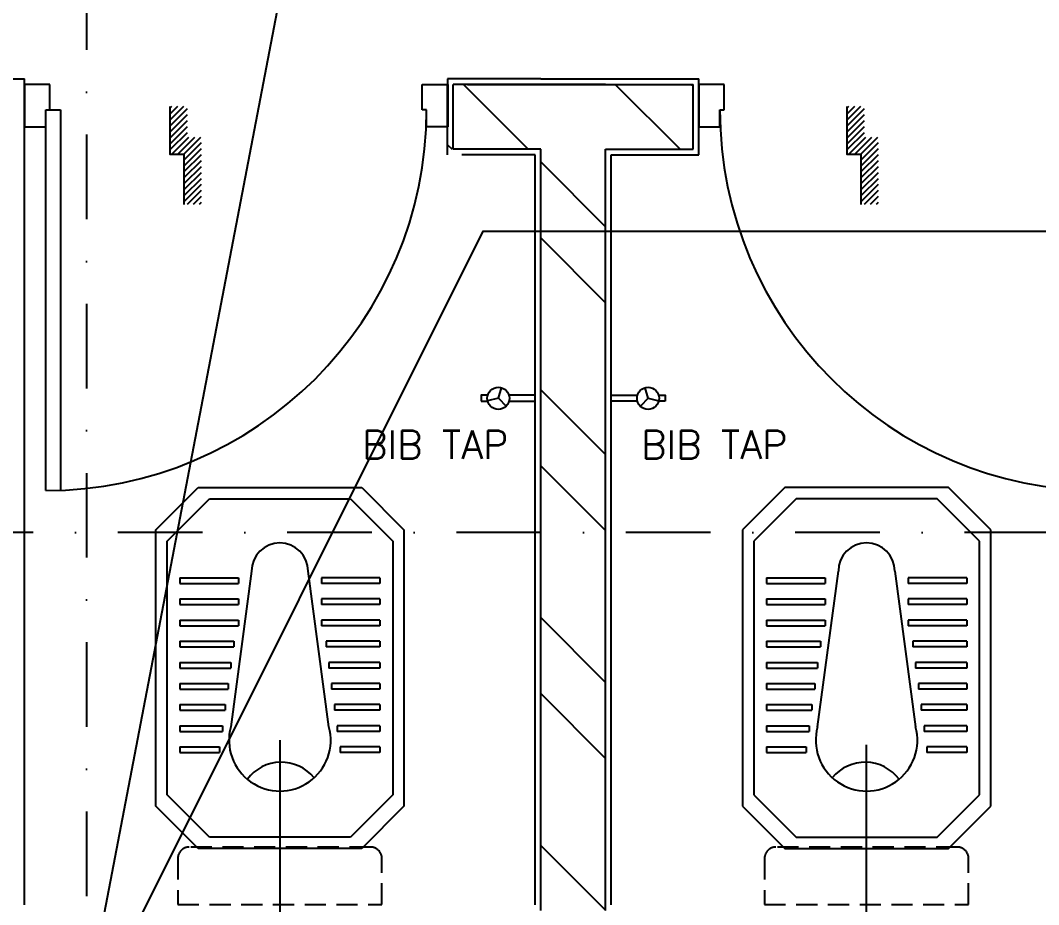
# Model space of a CAD drawing. Extents: x -437689 to -407696, y -55787 to -37037.
# Drawn here: x -434686 to -433783, y -49353 to -48569 of the extents above; entities that cross this region are included whole.
import ezdxf
from ezdxf.enums import TextEntityAlignment as Align

# ---------------------------------------------------------------- set-up
doc = ezdxf.new("R2010")
doc.units = 0
doc.header["$LTSCALE"] = 150
doc.header["$MEASUREMENT"] = 0
doc.linetypes.add('DASHDOT', pattern=[1, 0.5, -0.25, 0, -0.25])
doc.linetypes.add('HIDDEN2', pattern=[0.1875, 0.125, -0.0625])
doc.layers.get('0').update_dxf_attribs({"linetype": 'CONTINUOUS'})
for name, color, linetype in [('5MM', 6, 'CONTINUOUS'), ('DIM', 6, 'CONTINUOUS'), ('DOOR', 31, 'CONTINUOUS'), ('DR', 6, 'CONTINUOUS'), ('DROP', 64, 'CONTINUOUS'), ('GRID', 252, 'DASHDOT'), ('TOILET', 9, 'CONTINUOUS'), ('WALL', 7, 'CONTINUOUS')]:
    doc.layers.add(name, color=color, linetype=linetype)
doc.styles.add('ROMANS', font='romans.shx', dxfattribs={"height": 200})

# ---------------------------------------------------------------- blocks, each defined once
blk = doc.blocks.new('*X0')
at = {"color": 0}
for p, q in [((12813.4, 9935), (12788.4, 9960)), ((12820.5, 9936.7), (12795.5, 9961.7)), ((12829.3, 9936.7), (12804.3, 9961.7)), ((12838.2, 9936.7), (12813.2, 9961.7)), ((12847, 9936.7), (12822, 9961.7)), ((12855.8, 9936.7), (12830.8, 9961.7)), ((12859.3, 9942.1), (12839.7, 9961.7)), ((12859.3, 9951), (12848.5, 9961.7)), ((12859.3, 9959.8), (12857.4, 9961.7)), ((12813.4, 9926.1), (12788.4, 9951.1)), ((12734.9, 9916.2), (12714.5, 9936.6)), ((12726.1, 9916.2), (12714.5, 9927.8)), ((12743.8, 9916.2), (12718.8, 9941.2)), ((12752.6, 9916.2), (12727.6, 9941.2)), ((12761.4, 9916.2), (12736.4, 9941.2)), ((12770.3, 9916.2), (12745.3, 9941.2)), ((12779.1, 9916.2), (12754.1, 9941.2)), ((12788, 9916.2), (12763, 9941.2)), ((12796.8, 9916.2), (12771.8, 9941.2)), ((12805.6, 9916.2), (12780.6, 9941.2)), ((12813.4, 9917.3), (12788.4, 9942.3)), ((12717.3, 9916.2), (12714.5, 9918.9))]:
    blk.add_line(p, q, dxfattribs=at)

msp = doc.modelspace()

# ---------------------------------------------------------------- linework, layer by layer
for p, q in [((-434261.88, -48903.85), (-434259.19, -48894.44)), ((-434129.14, -48903.85), (-434131.83, -48894.44)), ((-434261.88, -48903.85), (-434271.38, -48906.22)), ((-434261.88, -48903.85), (-434255.08, -48910.88)), ((-434129.14, -48903.85), (-434135.94, -48910.88)), ((-434129.14, -48903.85), (-434119.65, -48906.22))]:
    msp.add_line(p, q)
at = {"color": 9, "linetype": 'HIDDEN2'}
for p, q in [((-434375.16, -49301.77), (-434535.87, -49301.77)), ((-433855.16, -49301.77), (-434015.87, -49301.77)), ((-434545.99, -49311.89), (-434545.99, -49352.61)), ((-434365.03, -49352.61), (-434365.03, -49311.89)), ((-434025.99, -49311.89), (-434025.99, -49352.61)), ((-433845.03, -49352.61), (-433845.03, -49311.89)), ((-434545.99, -49352.61), (-434365.03, -49352.61)), ((-434025.99, -49352.61), (-433845.03, -49352.61))]:
    msp.add_line(p, q, dxfattribs=at)
for points in [[(-434271.3, -48901.18), (-434277.01, -48901.18), (-434277.01, -48906.52)], [(-434252.47, -48906.52), (-434229.26, -48906.52), (-434229.26, -48901.18), (-434252.47, -48901.18)], [(-434138.56, -48906.52), (-434161.76, -48906.52), (-434161.76, -48901.18), (-434138.56, -48901.18)], [(-434119.73, -48901.18), (-434114.02, -48901.18), (-434114.02, -48906.52)], [(-434277.01, -48906.52), (-434271.3, -48906.52)], [(-434114.02, -48906.52), (-434119.73, -48906.52)]]:
    msp.add_lwpolyline(points)
for centre in [(-434261.88, -48903.85), (-434129.14, -48903.85)]:
    msp.add_circle(centre, 9.79)
for centre, start, end in [((-434535.87, -49311.89), 90, 180), ((-434375.16, -49311.89), 0, 90), ((-434015.87, -49311.89), 90, 180), ((-433855.16, -49311.89), 0, 90)]:
    msp.add_arc(centre, 10.12, start, end, dxfattribs=at)
at = {"layer": '5MM'}
for points in [[(-434540.31, -48731.92), (-434540.31, -48687.61), (-434552.62, -48687.61), (-434552.62, -48645.09)], [(-433940.31, -48731.92), (-433940.31, -48687.61), (-433952.62, -48687.61), (-433952.62, -48645.09)]]:
    msp.add_lwpolyline(points, dxfattribs=at)
at = {"layer": 'DOOR', "color": 8}
for p, q in [((-434681.76, -48625.59), (-434681.76, -48663.09)), ((-434659.26, -48625.59), (-434681.76, -48625.59)), ((-434659.26, -48648.09), (-434659.26, -48625.59)), ((-434329.26, -48648.09), (-434329.26, -48625.59)), ((-434329.26, -48625.59), (-434306.76, -48625.59)), ((-434306.76, -48625.55), (-434306.76, -48620.55)), ((-434306.76, -48625.59), (-434306.76, -48663.09)), ((-434084.26, -48625.55), (-434084.26, -48663.05)), ((-434061.76, -48625.55), (-434084.26, -48625.55)), ((-434061.76, -48648.05), (-434061.76, -48625.55)), ((-434663.01, -48985.59), (-434663.01, -48648.09)), ((-434663.01, -48648.09), (-434649.89, -48648.09)), ((-434663.01, -48648.09), (-434659.26, -48648.09)), ((-434663.01, -48663.09), (-434663.01, -48648.09)), ((-434649.89, -48648.09), (-434649.89, -48985.34)), ((-434325.51, -48648.09), (-434329.26, -48648.09)), ((-434325.51, -48663.09), (-434325.51, -48648.09)), ((-434065.51, -48648.05), (-434061.76, -48648.05)), ((-434065.51, -48663.05), (-434065.51, -48648.05)), ((-434681.76, -48663.09), (-434663.01, -48663.09)), ((-434306.76, -48663.09), (-434325.51, -48663.09)), ((-434084.26, -48663.05), (-434065.51, -48663.05))]:
    msp.add_line(p, q, dxfattribs=at)
for centre, start, end in [((-434663.01, -48648.09), 270, 360), ((-433728.01, -48648.05), 180, 270)]:
    msp.add_arc(centre, 337.5, start, end, dxfattribs=at)
at = {"layer": 'DR', "linetype": 'CONTINUOUS', "ltscale": 900}
for p, q in [((-434266.86, -47560.5), (-434633.54, -49476.61)), ((-434455.51, -49207.02), (-434455.51, -49462.09)), ((-433935.51, -49460.99), (-433935.51, -49211.12))]:
    msp.add_line(p, q, dxfattribs=at)
msp.add_lwpolyline([(-434601.22, -49408.37), (-434275.22, -48755.53), (-433446.32, -48755.53)], dxfattribs=at)
at = {"layer": 'GRID'}
for p, q in [((-434626.76, -46868.7), (-434626.76, -52414.38)), ((-432722.96, -49022.83), (-436475.27, -49022.83))]:
    msp.add_line(p, q, dxfattribs=at)
at = {"layer": 'TOILET'}
for p, q in [((-434565.51, -49020.55), (-434528.01, -48983.05)), ((-434528.01, -48983.05), (-434383.01, -48983.05)), ((-434383.01, -48983.05), (-434345.51, -49020.55)), ((-434008.01, -48983.05), (-434045.51, -49020.55)), ((-433863.01, -48983.05), (-434008.01, -48983.05)), ((-433825.51, -49020.55), (-433863.01, -48983.05)), ((-434555.51, -49030.55), (-434518.01, -48993.05)), ((-434518.01, -48993.05), (-434393.01, -48993.05)), ((-434393.01, -48993.05), (-434355.51, -49030.55)), ((-433998.01, -48993.05), (-434035.51, -49030.55)), ((-433873.01, -48993.05), (-433998.01, -48993.05)), ((-433835.51, -49030.55), (-433873.01, -48993.05)), ((-434565.51, -49265.55), (-434565.51, -49020.55)), ((-434345.51, -49020.55), (-434345.51, -49265.55)), ((-434045.51, -49020.55), (-434045.51, -49265.55)), ((-433825.51, -49265.55), (-433825.51, -49020.55)), ((-434555.51, -49255.55), (-434555.51, -49030.55)), ((-434355.51, -49030.55), (-434355.51, -49255.55)), ((-434035.51, -49030.55), (-434035.51, -49255.55)), ((-433835.51, -49255.55), (-433835.51, -49030.55)), ((-434480.51, -49057.02), (-434498.99, -49195.17)), ((-434412.03, -49195.17), (-434430.51, -49057.02)), ((-433978.99, -49195.17), (-433960.51, -49057.02)), ((-433910.51, -49057.02), (-433892.03, -49195.17)), ((-434544.24, -49062.99), (-434492.27, -49062.99)), ((-434544.24, -49062.99), (-434544.24, -49067.99)), ((-434544.24, -49067.99), (-434492.27, -49067.99)), ((-434492.27, -49062.99), (-434492.27, -49067.99)), ((-434366.78, -49062.99), (-434418.75, -49062.99)), ((-434418.75, -49062.99), (-434418.75, -49067.99)), ((-434366.78, -49067.99), (-434418.75, -49067.99)), ((-434366.78, -49062.99), (-434366.78, -49067.99)), ((-434024.24, -49062.99), (-433972.27, -49062.99)), ((-434024.24, -49062.99), (-434024.24, -49067.99)), ((-434024.24, -49067.99), (-433972.27, -49067.99)), ((-433972.27, -49062.99), (-433972.27, -49067.99)), ((-433846.78, -49062.99), (-433898.75, -49062.99)), ((-433898.75, -49062.99), (-433898.75, -49067.99)), ((-433846.78, -49067.99), (-433898.75, -49067.99)), ((-433846.78, -49062.99), (-433846.78, -49067.99)), ((-434544.24, -49081.74), (-434544.24, -49086.74)), ((-434544.24, -49081.74), (-434492.27, -49081.74)), ((-434544.24, -49086.74), (-434492.27, -49086.74)), ((-434492.27, -49081.74), (-434492.27, -49086.74)), ((-434366.78, -49081.74), (-434418.75, -49081.74)), ((-434418.75, -49081.74), (-434418.75, -49086.74)), ((-434366.78, -49086.74), (-434418.75, -49086.74)), ((-434366.78, -49081.74), (-434366.78, -49086.74)), ((-434024.24, -49081.74), (-433972.27, -49081.74)), ((-434024.24, -49081.74), (-434024.24, -49086.74)), ((-434024.24, -49086.74), (-433972.27, -49086.74)), ((-433972.27, -49081.74), (-433972.27, -49086.74)), ((-433898.75, -49081.74), (-433898.75, -49086.74)), ((-433846.78, -49081.74), (-433898.75, -49081.74)), ((-433846.78, -49086.74), (-433898.75, -49086.74)), ((-433846.78, -49081.74), (-433846.78, -49086.74)), ((-434544.24, -49100.49), (-434544.24, -49105.49)), ((-434544.24, -49100.49), (-434492.27, -49100.49)), ((-434544.24, -49100.49), (-434544.24, -49105.49)), ((-434544.24, -49100.49), (-434492.27, -49100.49)), ((-434492.27, -49100.49), (-434492.27, -49105.49)), ((-434492.27, -49100.49), (-434492.27, -49105.49)), ((-434366.78, -49100.49), (-434418.75, -49100.49)), ((-434366.78, -49100.49), (-434418.75, -49100.49)), ((-434418.75, -49100.49), (-434418.75, -49105.49)), ((-434418.75, -49100.49), (-434418.75, -49105.49)), ((-434366.78, -49100.49), (-434366.78, -49105.49)), ((-434366.78, -49100.49), (-434366.78, -49105.49)), ((-434024.24, -49100.49), (-433972.27, -49100.49)), ((-434024.24, -49100.49), (-433972.27, -49100.49)), ((-434024.24, -49100.49), (-434024.24, -49105.49)), ((-434024.24, -49100.49), (-434024.24, -49105.49)), ((-433972.27, -49100.49), (-433972.27, -49105.49)), ((-433972.27, -49100.49), (-433972.27, -49105.49)), ((-433898.75, -49100.49), (-433898.75, -49105.49)), ((-433846.78, -49100.49), (-433898.75, -49100.49)), ((-433898.75, -49100.49), (-433898.75, -49105.49)), ((-433846.78, -49100.49), (-433898.75, -49100.49)), ((-433846.78, -49100.49), (-433846.78, -49105.49)), ((-433846.78, -49100.49), (-433846.78, -49105.49)), ((-434544.24, -49105.49), (-434492.27, -49105.49)), ((-434544.24, -49105.49), (-434492.27, -49105.49)), ((-434366.78, -49105.49), (-434418.75, -49105.49)), ((-434366.78, -49105.49), (-434418.75, -49105.49)), ((-434024.24, -49105.49), (-433972.27, -49105.49)), ((-434024.24, -49105.49), (-433972.27, -49105.49)), ((-433846.78, -49105.49), (-433898.75, -49105.49)), ((-433846.78, -49105.49), (-433898.75, -49105.49)), ((-434544.24, -49119.24), (-434544.24, -49124.24)), ((-434544.24, -49119.24), (-434496.4, -49119.24)), ((-434496.4, -49119.24), (-434496.4, -49124.24)), ((-434366.78, -49119.24), (-434414.62, -49119.24)), ((-434414.62, -49119.24), (-434414.62, -49124.24)), ((-434366.78, -49119.24), (-434366.78, -49124.24)), ((-434024.24, -49119.24), (-433976.4, -49119.24)), ((-434024.24, -49119.24), (-434024.24, -49124.24)), ((-433976.4, -49119.24), (-433976.4, -49124.24)), ((-433846.78, -49119.24), (-433894.62, -49119.24)), ((-433894.62, -49119.24), (-433894.62, -49124.24)), ((-433846.78, -49119.24), (-433846.78, -49124.24)), ((-434544.24, -49124.24), (-434496.4, -49124.24)), ((-434366.78, -49124.24), (-434414.62, -49124.24)), ((-434024.24, -49124.24), (-433976.4, -49124.24)), ((-433846.78, -49124.24), (-433894.62, -49124.24)), ((-434544.24, -49137.99), (-434544.24, -49142.99)), ((-434544.24, -49137.99), (-434544.24, -49142.99)), ((-434544.24, -49137.99), (-434498.91, -49137.99)), ((-434544.24, -49137.99), (-434498.91, -49137.99)), ((-434498.91, -49137.99), (-434498.91, -49142.99)), ((-434498.91, -49137.99), (-434498.91, -49142.99)), ((-434366.78, -49137.99), (-434412.11, -49137.99)), ((-434366.78, -49137.99), (-434412.11, -49137.99)), ((-434412.11, -49137.99), (-434412.11, -49142.99)), ((-434412.11, -49137.99), (-434412.11, -49142.99)), ((-434366.78, -49137.99), (-434366.78, -49142.99)), ((-434366.78, -49137.99), (-434366.78, -49142.99)), ((-434024.24, -49137.99), (-433978.91, -49137.99)), ((-434024.24, -49137.99), (-433978.91, -49137.99)), ((-434024.24, -49137.99), (-434024.24, -49142.99)), ((-434024.24, -49137.99), (-434024.24, -49142.99)), ((-433978.91, -49137.99), (-433978.91, -49142.99)), ((-433978.91, -49137.99), (-433978.91, -49142.99)), ((-433846.78, -49137.99), (-433892.11, -49137.99)), ((-433892.11, -49137.99), (-433892.11, -49142.99)), ((-433846.78, -49137.99), (-433892.11, -49137.99)), ((-433892.11, -49137.99), (-433892.11, -49142.99)), ((-433846.78, -49137.99), (-433846.78, -49142.99)), ((-433846.78, -49137.99), (-433846.78, -49142.99)), ((-434544.24, -49142.99), (-434498.91, -49142.99)), ((-434544.24, -49142.99), (-434498.91, -49142.99)), ((-434366.78, -49142.99), (-434412.11, -49142.99)), ((-434366.78, -49142.99), (-434412.11, -49142.99)), ((-434024.24, -49142.99), (-433978.91, -49142.99)), ((-434024.24, -49142.99), (-433978.91, -49142.99)), ((-433846.78, -49142.99), (-433892.11, -49142.99)), ((-433846.78, -49142.99), (-433892.11, -49142.99)), ((-434544.24, -49156.74), (-434544.24, -49161.74)), ((-434544.24, -49156.74), (-434501.42, -49156.74)), ((-434501.42, -49156.74), (-434501.42, -49161.74)), ((-434366.78, -49156.74), (-434409.61, -49156.74)), ((-434409.61, -49156.74), (-434409.61, -49161.74)), ((-434366.78, -49156.74), (-434366.78, -49161.74)), ((-434024.24, -49156.74), (-433981.42, -49156.74)), ((-434024.24, -49156.74), (-434024.24, -49161.74)), ((-433981.42, -49156.74), (-433981.42, -49161.74)), ((-433846.78, -49156.74), (-433889.61, -49156.74)), ((-433889.61, -49156.74), (-433889.61, -49161.74)), ((-433846.78, -49156.74), (-433846.78, -49161.74)), ((-434544.24, -49161.74), (-434501.42, -49161.74)), ((-434366.78, -49161.74), (-434409.61, -49161.74)), ((-434024.24, -49161.74), (-433981.42, -49161.74)), ((-433846.78, -49161.74), (-433889.61, -49161.74)), ((-434544.24, -49175.49), (-434503.93, -49175.49)), ((-434544.24, -49175.49), (-434544.24, -49180.49)), ((-434544.24, -49175.49), (-434544.24, -49180.49)), ((-434544.24, -49175.49), (-434503.93, -49175.49)), ((-434503.93, -49175.49), (-434503.93, -49180.49)), ((-434503.93, -49175.49), (-434503.93, -49180.49)), ((-434407.1, -49175.49), (-434407.1, -49180.49)), ((-434366.78, -49175.49), (-434407.1, -49175.49)), ((-434407.1, -49175.49), (-434407.1, -49180.49)), ((-434366.78, -49175.49), (-434407.1, -49175.49)), ((-434366.78, -49175.49), (-434366.78, -49180.49)), ((-434366.78, -49175.49), (-434366.78, -49180.49)), ((-434024.24, -49175.49), (-433983.93, -49175.49)), ((-434024.24, -49175.49), (-433983.93, -49175.49)), ((-434024.24, -49175.49), (-434024.24, -49180.49)), ((-434024.24, -49175.49), (-434024.24, -49180.49)), ((-433983.93, -49175.49), (-433983.93, -49180.49)), ((-433983.93, -49175.49), (-433983.93, -49180.49)), ((-433846.78, -49175.49), (-433887.1, -49175.49)), ((-433887.1, -49175.49), (-433887.1, -49180.49)), ((-433846.78, -49175.49), (-433887.1, -49175.49)), ((-433887.1, -49175.49), (-433887.1, -49180.49)), ((-433846.78, -49175.49), (-433846.78, -49180.49)), ((-433846.78, -49175.49), (-433846.78, -49180.49)), ((-434544.24, -49180.49), (-434503.93, -49180.49)), ((-434544.24, -49180.49), (-434503.93, -49180.49)), ((-434366.78, -49180.49), (-434407.1, -49180.49)), ((-434366.78, -49180.49), (-434407.1, -49180.49)), ((-434024.24, -49180.49), (-433983.93, -49180.49)), ((-434024.24, -49180.49), (-433983.93, -49180.49)), ((-433846.78, -49180.49), (-433887.1, -49180.49)), ((-433846.78, -49180.49), (-433887.1, -49180.49)), ((-434544.24, -49194.24), (-434544.24, -49199.24)), ((-434544.24, -49194.24), (-434506.44, -49194.24)), ((-434506.44, -49194.24), (-434506.44, -49199.24)), ((-434404.59, -49194.24), (-434404.59, -49199.24)), ((-434366.78, -49194.24), (-434404.59, -49194.24)), ((-434366.78, -49194.24), (-434366.78, -49199.24)), ((-434024.24, -49194.24), (-433986.44, -49194.24)), ((-434024.24, -49194.24), (-434024.24, -49199.24)), ((-433986.44, -49194.24), (-433986.44, -49199.24)), ((-433846.78, -49194.24), (-433884.59, -49194.24)), ((-433884.59, -49194.24), (-433884.59, -49199.24)), ((-433846.78, -49194.24), (-433846.78, -49199.24)), ((-434544.24, -49199.24), (-434506.44, -49199.24)), ((-434366.78, -49199.24), (-434404.59, -49199.24)), ((-434024.24, -49199.24), (-433986.44, -49199.24)), ((-433846.78, -49199.24), (-433884.59, -49199.24)), ((-434544.24, -49212.99), (-434508.94, -49212.99)), ((-434544.24, -49212.99), (-434508.94, -49212.99)), ((-434544.24, -49212.99), (-434544.24, -49217.99)), ((-434544.24, -49212.99), (-434544.24, -49217.99)), ((-434508.94, -49212.99), (-434508.94, -49217.99)), ((-434508.94, -49212.99), (-434508.94, -49217.99)), ((-434366.78, -49212.99), (-434402.08, -49212.99)), ((-434366.78, -49212.99), (-434402.08, -49212.99)), ((-434402.08, -49212.99), (-434402.08, -49217.99)), ((-434402.08, -49212.99), (-434402.08, -49217.99)), ((-434366.78, -49212.99), (-434366.78, -49217.99)), ((-434366.78, -49212.99), (-434366.78, -49217.99)), ((-434024.24, -49212.99), (-433988.94, -49212.99)), ((-434024.24, -49212.99), (-433988.94, -49212.99)), ((-434024.24, -49212.99), (-434024.24, -49217.99)), ((-434024.24, -49212.99), (-434024.24, -49217.99)), ((-433988.94, -49212.99), (-433988.94, -49217.99)), ((-433988.94, -49212.99), (-433988.94, -49217.99)), ((-433846.78, -49212.99), (-433882.08, -49212.99)), ((-433846.78, -49212.99), (-433882.08, -49212.99)), ((-433882.08, -49212.99), (-433882.08, -49217.99)), ((-433882.08, -49212.99), (-433882.08, -49217.99)), ((-433846.78, -49212.99), (-433846.78, -49217.99)), ((-433846.78, -49212.99), (-433846.78, -49217.99)), ((-434544.24, -49217.99), (-434508.94, -49217.99)), ((-434544.24, -49217.99), (-434508.94, -49217.99)), ((-434366.78, -49217.99), (-434402.08, -49217.99)), ((-434366.78, -49217.99), (-434402.08, -49217.99)), ((-434024.24, -49217.99), (-433988.94, -49217.99)), ((-434024.24, -49217.99), (-433988.94, -49217.99)), ((-433846.78, -49217.99), (-433882.08, -49217.99)), ((-433846.78, -49217.99), (-433882.08, -49217.99)), ((-434518.01, -49293.05), (-434555.51, -49255.55)), ((-434355.51, -49255.55), (-434393.01, -49293.05)), ((-434035.51, -49255.55), (-433998.01, -49293.05)), ((-433873.01, -49293.05), (-433835.51, -49255.55)), ((-434528.01, -49303.05), (-434565.51, -49265.55)), ((-434345.51, -49265.55), (-434383.01, -49303.05)), ((-434045.51, -49265.55), (-434008.01, -49303.05)), ((-433863.01, -49303.05), (-433825.51, -49265.55)), ((-434393.01, -49293.05), (-434518.01, -49293.05)), ((-433998.01, -49293.05), (-433873.01, -49293.05)), ((-434383.01, -49303.05), (-434528.01, -49303.05)), ((-434008.01, -49303.05), (-433863.01, -49303.05))]:
    msp.add_line(p, q, dxfattribs=at)
for centre, radius, start, end in [((-434455.51, -49057.02), 25, 0, 180), ((-433935.51, -49057.02), 25, 0, 180), ((-434455.51, -49207.02), 45.07, 164.76191, 15.23809), ((-433935.51, -49207.02), 45.07, 164.76191, 15.23809), ((-434454.21, -49264.04), 37.51, 39.22632, 143.3943), ((-433936.82, -49264.04), 37.51, 36.6057, 140.77368)]:
    msp.add_arc(centre, radius, start, end, dxfattribs=at)
at = {"layer": 'WALL', "color": 9}
for p, q in [((-434749.26, -48620.55), (-434681.76, -48620.55)), ((-434681.76, -49353.05), (-434681.76, -48620.55)), ((-434224.26, -48620.55), (-434306.82, -48620.55)), ((-434306.82, -48688.05), (-434306.82, -48625.55)), ((-434166.76, -48620.55), (-434084.26, -48620.55)), ((-434084.26, -48688.05), (-434084.26, -48620.55)), ((-434229.26, -48688.05), (-434294.26, -48688.05)), ((-434229.26, -49353.05), (-434229.26, -48688.05)), ((-434161.76, -49353.05), (-434161.76, -48688.05))]:
    msp.add_line(p, q, dxfattribs=at)
at = {"layer": 'WALL'}
for p, q in [((-434224.26, -48625.55), (-434301.82, -48625.55)), ((-434301.82, -48683.05), (-434301.82, -48625.55)), ((-434166.76, -48625.55), (-434089.26, -48625.55)), ((-434089.26, -48683.05), (-434089.26, -48625.55)), ((-434224.26, -48683.05), (-434301.82, -48683.05)), ((-434224.26, -49358.05), (-434224.26, -48683.05)), ((-434166.76, -49358.05), (-434166.76, -48683.05))]:
    msp.add_line(p, q, dxfattribs=at)
at = {"layer": 'WALL', "color": 9, "linetype": 'DASHDOT', "ltscale": 900}
for p, q in [((-434292.86, -48625.59), (-434235.4, -48683.05)), ((-434158.19, -48625.56), (-434100.7, -48683.05)), ((-434090.85, -48625.55), (-434089.26, -48627.13)), ((-434306.82, -48678.99), (-434302.75, -48683.05)), ((-434224.26, -48694.19), (-434166.76, -48751.69)), ((-434224.26, -48761.54), (-434166.76, -48819.04)), ((-434224.26, -48896.24), (-434166.76, -48953.74)), ((-434224.26, -48963.6), (-434166.76, -49021.1)), ((-434224.26, -49098.3), (-434166.76, -49155.8)), ((-434224.26, -49165.65), (-434166.76, -49223.15)), ((-434224.26, -49300.36), (-434166.76, -49357.86))]:
    msp.add_line(p, q, dxfattribs=at)
at = {"layer": 'WALL', "linetype": 'CONTINUOUS'}
for p, q in [((-434289.26, -48625.55), (-434101.76, -48625.55)), ((-434224.26, -48625.55), (-434166.76, -48625.55)), ((-434166.76, -48625.55), (-434224.26, -48625.55)), ((-434166.76, -48683.05), (-434089.26, -48683.05))]:
    msp.add_line(p, q, dxfattribs=at)
at = {"layer": 'WALL', "color": 9, "linetype": 'CONTINUOUS'}
for p, q in [((-434224.26, -48620.55), (-434166.76, -48620.55)), ((-434161.76, -48688.05), (-434084.26, -48688.05))]:
    msp.add_line(p, q, dxfattribs=at)

# ---------------------------------------------------------------- block references
at = {"layer": 'DROP', "xscale": 0.5999999999985448, "yscale": 0.5999999999767169, "zscale": 0.6, "rotation": 90}
for p in [(-428575.59, -56360.64), (-427975.59, -56360.64)]:
    msp.add_blockref('*X0', p, dxfattribs=at)

# ---------------------------------------------------------------- texts
at = {"layer": 'DIM', "color": 7, "style": 'ROMANS'}
for p in [(-434253.07, -48945.01), (-434005.76, -48945.01)]:
    msp.add_text('BIB TAP', height=25, rotation=360, dxfattribs=at).set_placement(p, align=Align.MIDDLE_RIGHT)

doc.saveas('drawing.dxf')
